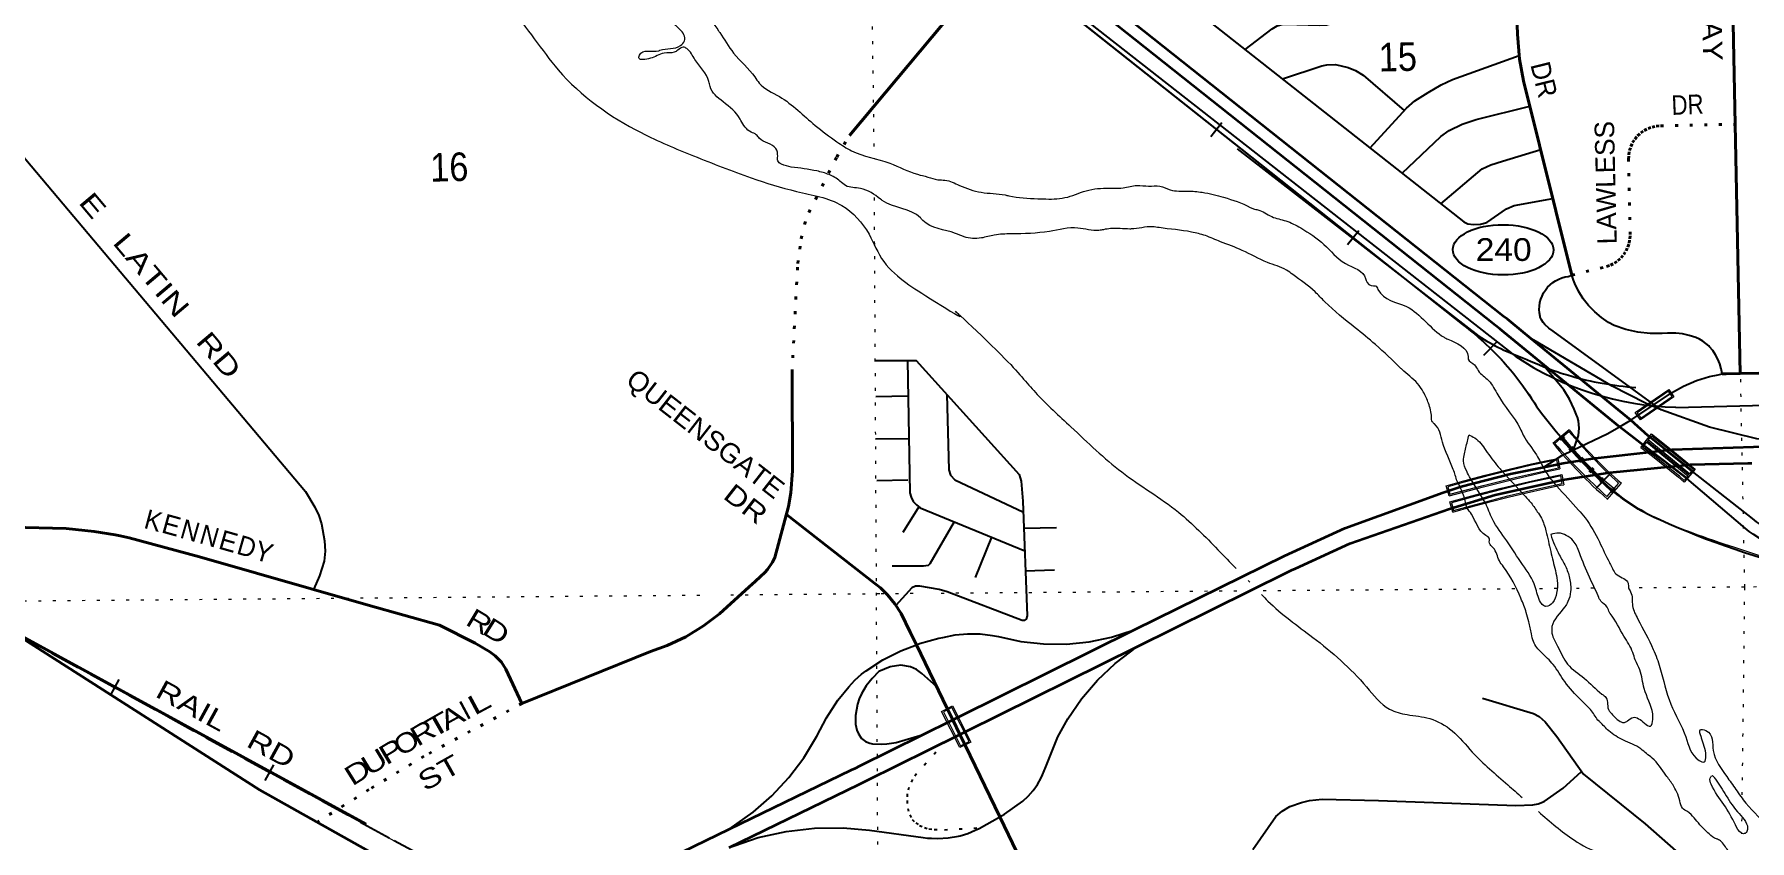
# Model space of a CAD drawing. Header units: feet. Extents: x 245918 to 509309, y -547785 to -360805.
# Drawn here: x 424774 to 435323, y -452765 to -447806 of the extents above; entities that cross this region are included whole.
import ezdxf
from ezdxf.enums import TextEntityAlignment as Align

# ---------------------------------------------------------------- set-up
doc = ezdxf.new("R2010")
doc.units = ezdxf.units.FT
doc.header["$LTSCALE"] = 60
doc.linetypes.add('DOTTED', pattern=[1.5, 0.3, -1.2])
doc.linetypes.add('MEDIUM_DASHED', pattern=[4.5, 3, -1.5])
for name, color, linetype, lineweight in [('17', 7, 'Continuous', 25), ('18', 7, 'Continuous', 35), ('19', 7, 'Continuous', 25), ('23', 7, 'Continuous', 70), ('26', 7, 'Continuous', 40), ('27', 7, 'Continuous', 13), ('29', 7, 'Continuous', 25), ('34', 7, 'Continuous', 25), ('39', 7, 'Continuous', 13), ('53', 7, 'DOTTED', 40), ('55', 7, 'Continuous', 13), ('56', 7, 'Continuous', 13), ('57', 7, 'Continuous', 13), ('59', 7, 'Continuous', 13), ('63', 7, 'Continuous', 25), ('7', 7, 'DOTTED', 13)]:
    doc.layers.add(name, color=color, linetype=linetype, lineweight=lineweight)
doc.layers.add('30', color=7, linetype='Continuous')
doc.layers.add('54', color=7, linetype='Continuous')

msp = doc.modelspace()

# ---------------------------------------------------------------- linework, layer by layer
at = {"layer": '17'}
msp.add_ellipse((433806.34, -449131.04), major_axis=(-309.24, 1), ratio=0.500121, dxfattribs=at)
at = {"layer": '18'}
msp.add_line((434721.42, -450372.83), (434808.66, -450363.17), dxfattribs=at)
for points in [[(434056.72, -450466.9), (434135.66, -450450.99), (434175.62, -450443.81), (434371.38, -450411.57), (434721.42, -450372.83)], [(434808.66, -450363.17), (434846.05, -450359.03), (435345, -450342.08), (435687.7, -450336.7)], [(431542.55, -451466.6), (432461.1, -451011.88), (432832.26, -450841.85), (433438.11, -450623.9), (433549.04, -450585.8), (433852.08, -450508.13), (434056.72, -450466.9)], [(431554.08, -451572.48), (432480.41, -451113.91), (432505.78, -451101.34), (432530.41, -451090.05), (432863.49, -450937.21), (433475.84, -450722.95), (433756.74, -450638.67), (434174.53, -450545.61), (434462.21, -450499.64), (434838.69, -450463.49), (434923.38, -450455.36)], [(434923.38, -450455.36), (434959.18, -450451.92), (435310.2, -450442.96), (435335.2, -450442.83)], [(430422.21, -452021.26), (430454.78, -452005.1), (431542.55, -451466.6)], [(430465.8, -452111.26), (430502.14, -452093.23), (431554.08, -451572.48)], [(429048.21, -452694.32), (429800.41, -452329.44), (429824.94, -452317.54), (429850.41, -452304.9), (430422.21, -452021.26)], [(429048.03, -452805.54), (429844.05, -452419.41), (429870.12, -452406.76), (429894.05, -452394.89), (430465.8, -452111.26)], [(426654.44, -453855.55), (427777.22, -453310.86), (428034.73, -453185.94), (429048.21, -452694.32)]]:
    msp.add_lwpolyline(points, dxfattribs=at)
at = {"layer": '19'}
msp.add_line((434522.38, -450218.94), (434592.18, -450179.13), dxfattribs=at)
for points in [[(434778.59, -450115.13), (434113.25, -449630.29), (434088.29, -449612.82), (434063.25, -449589.41), (434053.19, -449577.05), (434043.26, -449561.86), (434034.97, -449545.71), (434033.73, -449540.45), (434030.22, -449519.44), (434028.91, -449498.18), (434029.84, -449476.9), (434032.99, -449455.83), (434038.32, -449435.2), (434045.78, -449415.25), (434055.28, -449396.18), (434066.73, -449378.22), (434079.99, -449361.54), (434094.92, -449346.35), (434111.35, -449332.8), (434129.12, -449321.04), (434148.01, -449311.2), (434167.83, -449303.39), (434188.36, -449297.7), (434205.63, -449294.81), (434228.94, -449286.91)], [(434778.59, -450115.13), (434690.45, -450078.62), (434680.95, -450074.37), (434475.9, -449968.99), (433995.9, -449687.4), (433977.21, -449676.43)], [(434239.8, -450360.81), (434269.06, -450272.03), (434272.55, -450249.77), (434273.7, -450227.27), (434272.49, -450204.78), (434268.94, -450182.53), (434263.07, -450160.78), (434259.59, -450150.93), (434244.23, -450110.06), (434215.1, -450049.11), (434179.76, -449991.54), (434066.19, -449856.81), (434036.99, -449822.16)], [(434592.18, -450179.13), (434841.74, -450011.44), (434916.23, -449969.5), (434994.7, -449935.58), (435076.28, -449910.04), (435127.78, -449899.43), (435152.59, -449894.32)], [(435687.7, -450336.7), (435670.15, -450335.32), (435663.41, -450334.79), (435365.98, -450294.02), (435074.44, -450222.39), (434778.59, -450115.13)], [(434239.8, -450360.81), (434446.32, -450262.33), (434522.38, -450218.94)], [(434056.72, -450466.9), (434166.51, -450395.76), (434239.8, -450360.81)], [(435726.58, -450971.66), (435648.32, -450949.31), (435548.77, -450910.64), (435453.8, -450861.78), (435389.46, -450819.64), (435364.83, -450803.51), (435339.46, -450783.09), (434971.31, -450493.87)], [(435703.09, -451038.43), (435624.86, -451020.54), (435517.99, -450979.03), (435416.04, -450926.58), (435343.85, -450879.29), (435319.82, -450863.55), (435293.85, -450842.66), (434935.23, -450538.13)], [(429048.21, -452694.32), (429194.11, -452589.24), (429309.87, -452488.68), (429414.48, -452376.57), (429506.8, -452254.14), (429585.82, -452122.74), (429644.91, -452008.4), (429715.62, -451900.87), (429782.66, -451817.57), (429820.21, -451777.16), (429861.78, -451740.91), (429889.74, -451720.44), (429993.03, -451652.81), (430102.83, -451596.36), (430198.43, -451559.25)], [(430198.43, -451559.25), (430217.92, -451551.69), (430337.06, -451519.29), (430360.25, -451514.52), (430435.92, -451499.41), (430512.76, -451492.3), (430589.92, -451493.25), (430666.56, -451502.27), (430703.55, -451509.58), (430840.85, -451539.43), (430980.52, -451554.76), (431121.02, -451555.41), (431260.83, -451541.37), (431398.4, -451512.79), (431532.23, -451469.99), (431542.55, -451466.6)], [(430710.72, -452616.92), (430739.46, -452600.6), (430852.07, -452522.02), (430886.06, -452490.59), (430916.57, -452455.78), (430943.28, -452417.97), (430965.89, -452377.57), (430973.68, -452359.42), (430984.44, -452334.26), (430994.4, -452309.42), (431068.17, -452125.35), (431129.4, -452015.06), (431214.52, -451891.5), (431312.09, -451777.51), (431421.04, -451674.34), (431515.17, -451602.27), (431554.08, -451572.48)], [(430323.69, -451817.86), (430231.05, -451736.34), (430199.92, -451712.12), (430161.87, -451694.81), (430103.07, -451684.43), (430037.34, -451694.81), (429968.46, -451723.47), (429926.68, -451768.06), (429889.77, -451812.04), (429861.24, -451861.41), (429847.31, -451892.06), (429836.17, -451925.51), (429823.64, -451993.78), (429823.47, -452048.52), (429831.99, -452084.35), (429841.74, -452108.03), (429861.24, -452135.9), (429884.78, -452154.09), (429911.37, -452163.77), (429929.47, -452167.95), (429982.39, -452170.73), (430017.02, -452169.68), (430074.11, -452159.92), (430241.03, -452111.13)], [(429048.03, -452805.54), (429083.58, -452793.54), (429225.58, -452745.58), (429397.56, -452706.95), (429572.63, -452686.51), (429748.88, -452684.48), (429910.97, -452698.98), (430240.7, -452745.02), (430265.8, -452748.52), (430290.7, -452749.51), (430330.26, -452751.08), (430394.73, -452746.89), (430458.41, -452735.97), (430466.75, -452734.03), (430514.66, -452719.84), (430560.83, -452700.73), (430584.37, -452688.7), (430710.72, -452616.92)]]:
    msp.add_lwpolyline(points, dxfattribs=at)
at = {"layer": '19', "linetype": 'DOTTED'}
msp.add_lwpolyline([(430379.23, -452154.2), (430199.12, -452353.77), (430174.55, -452388.11), (430152.27, -452436.87), (430142.52, -452477.28), (430141.03, -452517.94), (430145.31, -452566.45), (430157.84, -452605.47), (430173.16, -452633.33), (430194.05, -452655.63), (430217.72, -452670.95), (430248.36, -452683.49), (430274.81, -452691.85), (430308.06, -452695.63), (430372.29, -452697.43), (430591.2, -452684.82)], dxfattribs=at)
at = {"layer": '23', "lineweight": 35}
for p, q in [((434592.18, -450179.13), (433977.21, -449676.43)), ((434522.38, -450218.94), (434036.99, -449822.16)), ((434721.42, -450372.83), (434522.38, -450218.94))]:
    msp.add_line(p, q, dxfattribs=at)
for points in [[(434036.99, -449822.16), (433810.09, -449636.69), (433785.48, -449616.57), (433760.09, -449596.42), (430788.78, -447238.8)], [(433977.21, -449676.43), (433857.23, -449578.36), (433832.63, -449558.25), (433807.23, -449538.09), (430825.08, -447171.87)], [(434808.66, -450363.17), (434698.36, -450274.53), (434592.18, -450179.13)], [(434935.23, -450538.13), (434838.69, -450463.49), (434721.42, -450372.83)], [(434971.31, -450493.87), (434923.38, -450455.36), (434808.66, -450363.17)]]:
    msp.add_lwpolyline(points, dxfattribs=at)
at = {"layer": '26'}
for p, q in [((430564.63, -447498.05), (429786.97, -448427.94)), ((435264.02, -449890.66), (435233.76, -448359.34)), ((429399.31, -450758.3), (429943.32, -451183.16)), ((430422.21, -452021.26), (430465.8, -452111.26))]:
    msp.add_line(p, q, dxfattribs=at)
for points in [[(435233.76, -448359.34), (435184.75, -445879.41), (435153.3, -444552.27), (435152.63, -444523.76)], [(434228.94, -449286.91), (433932.39, -448091.31), (433907.66, -447959.27), (433894.11, -447804.81), (433892.45, -447749.45)], [(435264.02, -449890.66), (436071.01, -449877.34), (438826.44, -449831.85)], [(429433.65, -449885.7), (429437.42, -450489.14), (429426.92, -450624.42), (429412.77, -450708.87), (429327.14, -451023.25), (429312.78, -451050.82), (429282.34, -451096.51), (429266.32, -451114.56), (429240.48, -451139.66)], [(435152.59, -449894.32), (435177.78, -449893.49), (435264.02, -449890.66)], [(427266.25, -451438.46), (426827.09, -451315.92), (425789.28, -451018.22), (425358.65, -450901.84), (425303.15, -450890.81), (425270.71, -450884.31), (425142.97, -450863.93), (424970.73, -450845.67), (424635.42, -450835.52), (424565.94, -450837.81), (424409.84, -450849.11), (424289.47, -450866.43), (424217.75, -450890.35), (424154.01, -450930.21), (423958.78, -451101.62)], [(423958.78, -451101.62), (424626.52, -451471.45), (426160.02, -452452.24), (427729.63, -453333.99)], [(429240.48, -451139.66), (429206.23, -451171.39), (429169.45, -451204.39), (428988.71, -451368.52), (428889.62, -451443.98), (428781.31, -451509.94), (428666.71, -451564.22), (428562.75, -451600.71)], [(430198.43, -451559.25), (430161.04, -451482.05), (430104.12, -451368.01), (430065.41, -451308.62), (430020.7, -451253.6), (430001.65, -451234.37), (429976.79, -451209.28), (429951.88, -451189.13), (429943.32, -451183.16)], [(428562.75, -451600.71), (427772.42, -451921.34), (427674, -451709.52), (427646.95, -451665.72), (427608.05, -451628.3), (427575.07, -451602.92), (427485.58, -451549.2), (427266.25, -451438.46)], [(430422.21, -452021.26), (430388.43, -451951.51), (430198.43, -451559.25)], [(430710.72, -452616.92), (430497.42, -452176.54), (430465.8, -452111.26)], [(430976.69, -453171.4), (430974.92, -453166.08), (430948.23, -453107.29), (430710.72, -452616.92)]]:
    msp.add_lwpolyline(points, dxfattribs=at)
at = {"layer": '29'}
for p, q in [((424569.58, -448393.46), (426442.8, -450617.92)), ((430145.41, -450030.88), (429948.46, -450035.83)), ((430152.79, -450292.66), (429947.51, -450295.57)), ((430145.41, -450548.13), (429955, -450552.53)), ((430213.11, -450710.62), (430115.99, -450870.31)), ((430659.49, -450898.43), (430559.48, -451146.29)), ((430859.73, -450843.45), (431060.72, -450839.22)), ((430865.57, -451105.14), (431047.69, -451098.43))]:
    msp.add_line(p, q, dxfattribs=at)
for points in [[(430994.69, -446932.95), (433565.06, -448958.81), (433588.4, -448971.77), (433624.21, -448976.25), (433666.73, -448974.01), (433707.19, -448962.25), (433827.86, -448879.97), (433874.91, -448857.7), (434111.94, -448815.21)], [(432221.1, -447899.56), (432386.66, -447771.58), (432417.21, -447754.54), (432444.85, -447744.72), (432467.23, -447742.48), (432677.4, -447749.53), (432720.11, -447746.95), (432755.92, -447738), (432797.31, -447725.68), (432823.36, -447709), (432858.86, -447673.06), (432906.92, -447584.8), (433046.71, -447322.33)], [(432988.37, -448504.29), (433211.92, -448258.91), (433263.91, -448214.94), (433344.47, -448163.44), (433425.04, -448116.42), (433495.44, -448083.99), (433905.69, -447936.87)], [(432449.58, -448079.64), (432691.01, -447999.98), (432722.43, -447993.1), (432776.05, -447991.02), (432854.38, -448008.94), (432899.13, -448029.09), (432944.87, -448056.17), (433197.73, -448274.49)], [(433184.94, -448659.22), (433422.8, -448434.38), (433474.7, -448397.74), (433554.83, -448358.25), (433640.56, -448329.17), (433971.02, -448247.05)], [(433423.65, -448847.36), (433677.83, -448632.71), (433731.63, -448609.03), (433801.74, -448586.27), (434037.36, -448514.53)], [(435152.59, -449894.32), (435148.61, -449870.21), (435147.15, -449861.84), (435138.72, -449832.13), (435127.22, -449803.48), (435112.79, -449776.18), (435095.59, -449750.53), (435075.8, -449726.83), (435071.2, -449722.14), (435053.44, -449706.31), (435034.11, -449692.42), (435013.45, -449680.63), (434991.66, -449671.07), (434951.35, -449657.53), (434909.85, -449648.28), (434867.61, -449643.41), (434825.09, -449642.99), (434817.73, -449643.37), (434784.9, -449645.67), (434709.65, -449645.27), (434634.85, -449637.01), (434561.33, -449620.98), (434489.88, -449597.35), (434455.28, -449578.21), (434410.7, -449547.96), (434369.52, -449513.22), (434332.2, -449474.37), (434299.14, -449431.83), (434270.72, -449386.07), (434247.23, -449337.58), (434240.12, -449317.88), (434228.94, -449286.91)], [(429941.6, -449812.06), (430196.88, -449811.44), (430831.13, -450511.89), (430843.64, -450552.61), (430853.81, -450675.63), (430878.7, -451380.8), (430872.74, -451401.26), (430861.55, -451410.21), (430848.8, -451410.89), (430387.11, -451233.32), (430337.6, -451219.08), (430219.26, -451199.73), (430192.41, -451199.73), (430169.42, -451209.75), (430072.27, -451319.15)], [(430143.74, -449811.57), (430159.03, -450624.4), (430165.55, -450651.13), (430178.98, -450678), (430199.12, -450698.15), (430221.46, -450718.06), (430864.66, -450982.92)], [(430386.38, -450020.72), (430398.3, -450483.19), (430407.25, -450516.78), (430434.94, -450545.4), (430856.2, -450743.41)], [(426442.8, -450617.92), (426499.97, -450712.54), (426524.58, -450764.04), (426540.25, -450815.54), (426558.15, -450920.78), (426562.63, -450983.48), (426555.91, -451046.17), (426529.06, -451135.73), (426493.26, -451216.34)], [(430429.74, -450803.83), (430280.91, -451061.47), (430270.74, -451072.1), (430241.64, -451076.57), (430048.78, -451076.36)], [(433679.08, -451887.33), (433993.73, -451982), (434027.53, -452000.21), (434065.85, -452033.43), (434136.42, -452123.3), (434301.5, -452354.41), (434679.06, -452660.62), (434918.98, -452871.72), (434976.3, -452905.21), (435033.93, -452930.5), (435212.79, -452978.21)], [(432267.34, -452817.87), (432408.11, -452616.14), (432446.9, -452583.43), (432494.96, -452554.8), (432566.48, -452529.25), (432615.01, -452516.47), (432692.79, -452508.54), (433039.12, -452517.18), (433883.94, -452547.85), (433989.22, -452544.58), (434022.43, -452536.91), (434057.98, -452523.19), (434175.74, -452440.82), (434285.88, -452341.75)]]:
    msp.add_lwpolyline(points, dxfattribs=at)
at = {"layer": '34'}
for p, q in [((412023.69, -444593.23), (426814.77, -452658.59)), ((412023.72, -444593.63), (426814.88, -452658.55)), ((412023.72, -444599.31), (426814.79, -452664.67)), ((412023.74, -444599.71), (426814.9, -452664.63)), ((432008.02, -448434.23), (432076.77, -448347.59)), ((432171.52, -448510.17), (433656.68, -449662.17)), ((432849.57, -449098.64), (432918.32, -449011.99)), ((433688.5, -449778.07), (433766.1, -449699.24)), ((434380.94, -450594.3), (434457.5, -450514.48))]:
    msp.add_line(p, q, dxfattribs=at)
at = {"layer": '34', "lineweight": 13}
for p, q in [((430613.85, -447256.39), (433556.17, -449591)), ((434112.6, -450320.51), (434212.46, -450236.45)), ((434124.05, -450321.32), (434159.43, -450291.54)), ((434171.67, -450281.24), (434211.27, -450247.91)), ((434445.46, -450665.58), (434532.21, -450568.05))]:
    msp.add_line(p, q, dxfattribs=at)
at = {"layer": '34'}
for points in [[(429479.62, -439726.09), (429553.56, -445416.75), (429577.97, -445619.5), (429618.39, -445826.4), (429698.7, -446057.68), (429777.22, -446262.86), (429885.77, -446474.29), (429980.81, -446619.44), (430143.7, -446805.23), (430348.44, -447019.42), (433884.36, -449786.69)], [(429479.65, -439726.13), (429553.59, -445416.79), (429578, -445619.54), (429618.42, -445826.44), (429698.73, -446057.72), (429777.25, -446262.9), (429885.8, -446474.33), (429980.84, -446619.48), (430143.73, -446805.27), (430348.48, -447019.46), (433884.39, -449786.74)], [(429479.65, -439726.13), (429553.59, -445416.79), (429578, -445619.54), (429618.42, -445826.44), (429698.73, -446057.72), (429777.25, -446262.9), (429885.8, -446474.34), (429980.85, -446619.48), (430143.73, -446805.27), (430348.48, -447019.46), (433884.4, -449786.75)], [(429479.67, -439726.18), (429553.62, -445416.85), (429578.03, -445619.6), (429618.45, -445826.5), (429698.76, -446057.77), (429777.28, -446262.96), (429885.82, -446474.39), (429980.87, -446619.53), (430143.76, -446805.32), (430348.5, -447019.52), (433884.42, -449786.79)], [(430614.53, -447255.54), (433556.84, -449590.14), (433581.78, -449609.15), (433606.17, -449628.63), (433630.22, -449648.53), (433654.22, -449668.84), (433677.62, -449689.62), (433700.57, -449710.71), (433723.44, -449732.19), (433745.74, -449754.15)], [(433745.74, -449754.15), (433767.58, -449776.42), (433789.23, -449799.24), (433810.26, -449822.26), (433831.09, -449845.57), (433851.49, -449869.46), (433871.27, -449893.55), (433890.73, -449918.08), (433909.83, -449942.79), (433928.5, -449968.07), (433946.67, -449993.42), (433964.41, -450019.34), (433981.64, -450045.33), (433998.55, -450071.76), (434012.3, -450094.21), (434051.51, -450146.23), (434091.71, -450197.11), (434132.82, -450247.31), (434174.75, -450297.38), (434217.66, -450346.24), (434261.22, -450394.15), (434305.62, -450441.92), (434350.99, -450488.48), (434397.02, -450534.09), (434419.42, -450555.57)], [(434867.4, -450100.04), (438485.49, -450007.27), (438860.34, -450012.23), (438863.24, -450011.52)], [(434867.44, -450100.09), (438485.53, -450007.33), (438860.39, -450012.29), (438863.28, -450011.58)], [(434867.44, -450100.1), (438485.54, -450007.34), (438860.39, -450012.29), (438863.29, -450011.58)], [(434867.46, -450100.13), (438485.55, -450007.36), (438860.41, -450012.32), (438863.3, -450011.6)]]:
    msp.add_lwpolyline(points, dxfattribs=at)
at = {"layer": '34', "lineweight": 13}
for points in [[(434159.43, -450291.54), (434168.68, -450302.59), (434211.69, -450351.57), (434255.33, -450399.56), (434299.82, -450447.44), (434345.31, -450494.11), (434391.44, -450539.82), (434471.06, -450616), (434445, -450648.58)], [(434515.57, -450564.94), (434486.26, -450599.7), (434402.6, -450528.36), (434356.67, -450482.85), (434311.42, -450436.4), (434267.11, -450388.74), (434223.63, -450340.91), (434180.82, -450292.17), (434171.67, -450281.24)], [(424647.23, -451484.03), (426798.47, -452661.25), (426986.44, -452764.5)]]:
    msp.add_lwpolyline(points, dxfattribs=at)
for centre, radius, start, end in [((432478.34, -451022.42), 1791.84, 31.17689, 53.02107), ((437000.05, -447869.03), 3726.42, 216.67663, 226.99035), ((437004.3, -447871.6), 3667.14, 220.39112, 227.26112), ((436482.12, -448349.75), 2951.69, 219.76159, 228.68385), ((436482.12, -448349.75), 3081.69, 219.76157, 228.68384), ((437021.93, -447800.35), 3840.96, 221.02128, 227.86288), ((435197.34, -449780.96), 1098.77, 227.72276, 246.09961), ((437089.92, -445131.08), 6118.63, 247.53809, 252.60433), ((436617.43, -447069.37), 4129.73, 250.81971, 258.01007)]:
    msp.add_arc(centre, radius, start, end, dxfattribs=at)
at = {"layer": '34', "linetype": 'DOTTED', "lineweight": 100}
msp.add_arc((436482.12, -448349.75), 3018.92, 219.76157, 228.68383, dxfattribs=at)
at = {"layer": '34'}
for centre, radius, start, end in [((435238.35, -449710.64), 1176.61, 225.93178, 246.58409), ((436838.83, -446223.58), 5013.21, 245.6365, 256.98706)]:
    msp.add_arc(centre, radius, start, end, dxfattribs=at)
for centre, major_axis, ratio, start_param, end_param in [((434914.34, -448249.23), (1417.91, 1189.2), 0.999998, 3.4242369, 3.98952432), ((434914.38, -448249.28), (1846.32, -125.53), 0.999999, 4.19001906, 4.75530648), ((434914.38, -448249.28), (1800.75, -426.56), 0.999998, 4.35472598, 4.9200134), ((434914.4, -448249.32), (1026.18, 1540.01), 0.999997, 3.13911938, 3.7044068)]:
    msp.add_ellipse(centre, major_axis=major_axis, ratio=ratio, start_param=start_param, end_param=end_param, dxfattribs=at)
msp.add_spline([(433656.25, -449662.23), (433791.59, -449738.2), (433951.65, -449806.14), (434164.1, -449889.11), (434222.51, -449906.67), (434415.47, -449951.66), (434622, -449978.23)], degree=3, dxfattribs=at)
at = {"layer": '39'}
for p, q in [((433798.62, -450489.31), (433927.71, -450632.52)), ((433700.18, -450690), (433604.83, -450536.82)), ((432239.24, -451165.15), (432248.09, -451174.24))]:
    msp.add_line(p, q, dxfattribs=at)
for points in [[(426142.81, -444650.6), (426276.99, -444877.92), (426404.07, -445141.52), (426600.65, -445377.29), (426800.91, -445600.94), (426990.45, -445796.78), (427087.21, -446051.11), (427117.2, -446283.05), (427203.64, -446447.37), (427294.28, -446619.61), (427447.52, -446886.56), (427519.66, -447197.67), (427601.61, -447422.29), (427711.52, -447642.19), (427848.78, -447833.32), (427996.06, -448024.19), (428505.36, -448410.57), (428827.91, -448552.92), (429182.37, -448688.44), (429461.29, -448771.71), (429740.3, -448858.98), (429907.26, -449035.33), (429997.81, -449203.55), (430133.48, -449332.54), (430321.11, -449454.2), (430461.46, -449530.91), (430459.41, -449528.96), (430743.13, -449800.66), (430941.28, -450020.34), (431148.95, -450219.74), (431460.88, -450496.75), (431810.19, -450744.73), (432052.74, -450975.35), (432164.25, -451089.9)], [(429429.38, -448622.07), (429368.74, -448603.53), (429346.18, -448584.04), (429345.46, -448555.97), (429334.21, -448508.11), (429232.3, -448444.47), (429213.69, -448422.88), (429183.22, -448407.6), (429119.19, -448334.98), (429114.98, -448327.06), (429009.98, -448221.38), (428929.35, -448127.13), (428922.52, -448095.2), (428836.86, -447960.95), (428787.01, -447894), (428764.71, -447884.53), (428731.09, -447903.43), (428709.35, -447916.01), (428647.31, -447921.58), (428603.58, -447936.72), (428515.94, -447960.98), (428493.74, -447955.52), (428495.18, -447933.43), (428614.83, -447906.34), (428620.79, -447904.19), (428748.42, -447874.91), (428771.75, -447846.24), (428768.77, -447808.2), (428743.9, -447776.73), (428659.01, -447672.55), (428633.52, -447617.02), (428581.56, -447546.12), (428567.17, -447532.43), (428556.44, -447504.62), (428552.94, -447446.53), (428530.13, -447417.02), (428453.1, -447384.85), (428313.45, -447336.21), (428262.57, -447307.39), (428250.3, -447297.68), (428091.38, -447201.37), (428017.69, -447143.04), (427969.74, -447072.03), (427896.1, -446937.48), (427856.69, -446808.07), (427855.41, -446801.92)], [(428727.23, -447438.15), (428777.34, -447515.12), (428976.57, -447776.91), (428989.05, -447794.65), (429074.52, -447920.88), (429204.64, -448068.05), (429231.66, -448105.49), (429356.13, -448188.62), (429575.27, -448365.66), (429710.23, -448466.57), (429799.9, -448522.49), (430034.52, -448598.85), (430204.74, -448666.8), (430269.33, -448683.22), (430329.94, -448699.76), (430374.13, -448702.65), (430463.2, -448734.52), (430596.66, -448777.31), (430743.5, -448793.68), (430767.71, -448799.09), (430944.66, -448816.71), (431079.01, -448815.35), (431144.85, -448801.67), (431208.43, -448778), (431348.18, -448752.42), (431470.45, -448749.36), (431554.33, -448735.22), (431626.64, -448739.42), (431694.85, -448739.71), (431759.6, -448762.16), (431866.09, -448769.52), (431956.54, -448777.29), (432087.71, -448808.09), (432251.75, -448870.17), (432272.05, -448879.69), (432298.26, -448885.05), (432383.58, -448927.04), (432470.48, -448952.94), (432561.85, -448996.79), (432704.82, -449097.51), (432836.18, -449214.57), (432960.9, -449307.72), (432963.22, -449319.7), (433010.18, -449352.62), (433020.21, -449352.37), (433036.81, -449374.02), (433212, -449479.95), (433443.46, -449668.72), (433465.82, -449680.19), (433590.9, -449787.38), (433591.3, -449803.41), (433630.31, -449838.54), (433653.28, -449874.07), (433717, -449934.65), (433773.42, -450023.51), (433911.07, -450230.68), (433930.14, -450270.32), (434011.48, -450392.64), (434034.95, -450434.68)], [(433523.43, -450553.55), (433500.11, -450482.12), (433433.81, -450312.85), (433384.84, -450201.75), (433370.46, -450188.07), (433365.74, -450160.1), (433347.5, -450074.3), (433315.64, -450004.91), (433280.24, -449953.64), (433183.73, -449865.8), (433177.57, -449859.93), (433021.39, -449713.41), (432896.41, -449610.23), (432709.81, -449450.42), (432650.1, -449389.73), (432512.99, -449282.85), (432474.19, -449255.74), (432356.66, -449208.54), (432202.32, -449134.18), (432068.6, -449081.37), (431975.38, -449043.6), (431890.57, -449021.65), (431691.31, -448994.56), (431649.07, -448989.6), (431519.03, -449002.89), (431511.02, -449003.09), (431392.61, -449000.04), (431348.66, -449007.17), (431320.7, -449011.88), (431191.95, -448997.05), (431015.97, -449017.52), (430781.71, -449033.43), (430677.58, -449040.05), (430597.82, -449058.11), (430491.33, -449050.75), (430438.64, -449030.01), (430238.06, -448950.79), (430223.62, -448935.11), (429988.19, -448826.69), (429977.96, -448818.91), (429853.95, -448753.83), (429763.24, -448736.04), (429728.45, -448708.83), (429661.22, -448668.4), (429586.44, -448646.21), (429429.38, -448622.07)], [(433604.83, -450536.82), (433582.95, -450493.06), (433563.1, -450427.96), (433568.05, -450385.71), (433577.1, -450347.37), (433596.91, -450269.65)], [(433595.15, -450268.68), (433631.73, -450287.83), (433699.87, -450364.35), (433776.65, -450464.73), (433798.62, -450489.31)], [(434034.95, -450434.68), (434076.64, -450509.36), (434135.73, -450585.38)], [(433582.95, -450718.14), (433559.05, -450629.06), (433523.43, -450553.55)], [(434135.73, -450585.38), (434270.82, -450731.15), (434310.13, -450778.31), (434398.16, -450926.54), (434459.55, -451053.38), (434465.88, -451065.26), (434507.65, -451130.4), (434575.13, -451180.86), (434577.84, -451208.88), (434590.53, -451234.64), (434602.75, -451320.59), (434634.91, -451402.02), (434729.92, -451588.19), (434770.87, -451699.49), (434836.78, -451924.5), (434930.18, -452126.76), (435012.08, -452271.13), (435042.4, -452280.4), (435053.46, -452242.01), (435026.65, -452134.37), (435024.39, -452124.39), (435017.3, -452082.46), (435053.54, -452087.56), (435098.8, -452210.79), (435181.05, -452369.19), (435237.27, -452450.03), (435299.54, -452532.72), (435444.14, -452697.58), (435609.14, -452875.98), (435654.06, -452906.94), (435656.42, -452920.93), (435748.81, -453004.87), (435873.38, -453092), (435954.94, -453144.12), (436143.9, -453239.68), (436164.2, -453249.19), (436225, -453273.75), (436237.78, -453303.52)], [(436473.31, -453671.4), (436420.7, -453633.91), (436333.44, -453593.97), (436237.6, -453532.18), (436166.52, -453497.87), (435944.68, -453371.04), (435885.52, -453332.4), (435712.96, -453250.47), (435507.55, -453139.28), (435452.57, -453106.57), (435374.31, -453026.29), (435338.89, -452975.02), (435288.95, -452904.07), (435227.54, -452855.46), (435196.87, -452832.16), (435149.18, -452771.17), (435124.72, -452755.73), (435118.66, -452753.88), (435073.74, -452722.91), (435016.14, -452666.19), (434939.88, -452585.86), (434909.25, -452564.56), (434892.04, -452518.86), (434849.39, -452419.64), (434807.82, -452362.51), (434722.89, -452256.32), (434688.1, -452229.11), (434653.25, -452199.89), (434545.59, -452146.43), (434455.86, -452088.5), (434402.37, -452035.69), (434396.2, -452029.82), (434350.47, -451966.78), (434286.59, -451900.19), (434185.42, -451786.38), (434114.56, -451681.85), (434042.46, -451607.43), (433992.61, -451540.49), (433981.37, -451492.62), (433964.32, -451418.37), (433948.69, -451362.11), (433915.61, -451273.63), (433808.38, -451079.74), (433783.41, -451044.26), (433745.23, -450962.98), (433722.46, -450935.46), (433719.65, -450903.44), (433700.18, -450888.51), (433612.65, -450757.21), (433582.95, -450718.14)], [(433927.71, -450632.52), (433972.69, -450680.45), (434016.37, -450741.55), (434041.44, -450781.04), (434069.5, -450858.56), (434098.82, -450986.21), (434127.9, -451103.82), (434139.46, -451163.71), (434135.44, -451242.03), (434110.86, -451300.83), (434069.33, -451323.93), (434061.26, -451322.13), (434036.59, -451298.68), (434004.08, -451203.2), (433926.38, -451066.75), (433828.39, -450920.78), (433740.73, -450786.57), (433700.18, -450690)], [(434098.77, -450882.48), (434151.51, -451006.95), (434189.37, -451076.2), (434215.31, -451149.77), (434221.41, -451231.86), (434204.97, -451294.45), (434185.74, -451327.03), (434106.57, -451447.36), (434109.96, -451501.43), (434141.76, -451568.84), (434202.75, -451679.63), (434305.22, -451765.32), (434414.01, -451862.89), (434438.62, -451884.34), (434458.76, -451966.07), (434464.98, -451973.94), (434526.59, -452030.56), (434552.85, -452037.93), (434570.63, -452027.46), (434606.21, -452006.5), (434675.27, -452040.88), (434711.87, -452060.02), (434726.88, -452019.53), (434725.96, -451983.45), (434673.86, -451828.3), (434646.9, -451714.63), (434619.26, -451653.14), (434604.05, -451607.39), (434549.33, -451506.47), (434465.58, -451368.15), (434461.42, -451362.24), (434446.52, -451328.51), (434407.46, -451291.38), (434390.61, -451259.71), (434337.53, -451144.7), (434275.52, -450993.8), (434237.55, -450920.54), (434194.59, -450887.52), (434148.08, -450872.64), (434099.21, -450881.73)], [(432321.38, -451251.3), (432359.63, -451290.59), (432636.11, -451514.33), (432966.79, -451818.96), (433108.68, -451955.8), (433215.83, -451989.22), (433354.85, -452013.82), (433493.14, -452088.58), (433616.83, -452219.86), (433834.57, -452421.01), (433924.4, -452499.86)], [(435102.93, -452373.16), (435169.68, -452473.79), (435246.75, -452586.19), (435309.55, -452688.92), (435302.14, -452713.17), (435284.3, -452721.65), (435272.18, -452717.94), (435234.77, -452666.72), (435163.4, -452542.14), (435086.02, -452417.71), (435079.04, -452379.78), (435088.69, -452365.49)], [(435102.33, -452371.45), (435096.63, -452367.68), (435089.04, -452364.87)], [(434023.53, -452585.45), (434244.38, -452761.76), (434398.76, -452838.13), (434524, -452873.1), (434645.02, -452978.38), (434706.01, -453089.18), (434856.34, -453163.64), (435138.41, -453292.96), (435500.16, -453400.23), (435817.4, -453492.58), (435993.78, -453566.38), (436165.38, -453677.37)]]:
    msp.add_spline(points, degree=3, dxfattribs=at)
at = {"layer": '53'}
for points in [[(434228.94, -449286.91), (434442.68, -449233.63), (434467.24, -449224.6), (434490.47, -449212.57), (434511.93, -449197.61), (434531.26, -449179.97), (434548.11, -449159.96), (434562.22, -449137.93), (434573.32, -449114.24), (434581.24, -449089.31), (434585.83, -449063.55), (434587.03, -449037.42), (434577.84, -448572.6), (434579.04, -448546.39), (434583.63, -448520.63), (434591.55, -448495.7), (434602.65, -448472.01), (434616.76, -448449.98), (434633.61, -448429.97), (434652.94, -448412.34), (434674.4, -448397.38), (434697.63, -448385.34), (434722.23, -448376.45), (434747.78, -448370.84), (434773.85, -448368.61), (435233.76, -448359.34)], [(429433.65, -449885.7), (429468.68, -449215.46), (429490.34, -449063.41), (429510.64, -448974.57), (429537.64, -448901.11), (429708.51, -448560.84), (429786.97, -448427.94)], [(427772.42, -451921.34), (427169.92, -452244.95), (426831.78, -452450.68), (426513.54, -452650.84)]]:
    msp.add_lwpolyline(points, dxfattribs=at)
at = {"layer": '55'}
for p, q in [((434142.64, -450413.3), (434155.57, -450477.04)), ((434166.63, -450511.68), (434179.64, -450575.82)), ((433474.13, -450644.27), (433456.71, -450582.24)), ((434169.99, -450568.53), (434160.39, -450521.19)), ((433496.71, -450743.45), (433479.26, -450681.3)), ((430420.57, -451935.26), (430533.37, -452158.36)), ((430533.37, -452158.36), (430466.44, -452192.2))]:
    msp.add_line(p, q, dxfattribs=at)
for points in [[(433456.71, -450582.24), (433565.4, -450551.5), (433696.71, -450516.51), (433843.47, -450479.86), (433979.93, -450447.37), (434079.49, -450426.54), (434142.64, -450413.3)], [(434136.39, -450422.78), (434081.13, -450434.37), (433981.68, -450455.18), (433845.37, -450487.63), (433698.71, -450524.26), (433567.52, -450559.21), (433466.57, -450587.77), (433479.7, -450634.51)], [(433474.13, -450644.27), (433684.7, -450588.15), (433890.67, -450536.5), (434057.17, -450499.02), (434155.57, -450477.04)], [(433479.26, -450681.3), (433635.78, -450637.3), (433794.55, -450596.48), (433968.77, -450554.83), (434116.39, -450522.34), (434166.63, -450511.68)], [(433479.7, -450634.51), (433682.7, -450580.4), (433888.82, -450528.72), (434055.42, -450491.21), (434146.16, -450470.94), (434136.39, -450422.78)], [(434160.39, -450521.19), (434118.08, -450530.16), (433970.56, -450562.63), (433796.48, -450604.24), (433637.86, -450645.03), (433489.12, -450686.83), (433502.26, -450733.61)], [(433496.71, -450743.45), (433609.17, -450712.27), (433724.18, -450681.45), (433836.61, -450652.29), (433950.75, -450625.63), (434058.03, -450600.64), (434159.3, -450578.99), (434179.64, -450575.82)], [(433502.26, -450733.61), (433607.07, -450704.55), (433722.14, -450673.71), (433834.7, -450644.52), (433948.93, -450617.84), (434056.29, -450592.83), (434169.99, -450568.53)], [(430466.44, -452192.2), (430353.63, -451969.1), (430420.57, -451935.26)]]:
    msp.add_lwpolyline(points, dxfattribs=at)
msp.add_lwpolyline([(430417.04, -451946), (430364.37, -451972.62), (430469.96, -452181.45), (430522.62, -452154.83)], close=True, dxfattribs=at)
at = {"layer": '56'}
for points in [[(434619.02, -450131.79), (434824.82, -449989.86), (434856.04, -450035.13), (434650.24, -450177.07)], [(434822.77, -450000.98), (434630.14, -450133.83), (434652.28, -450165.94), (434844.91, -450033.08)]]:
    msp.add_lwpolyline(points, close=True, dxfattribs=at)
at = {"layer": '57'}
msp.add_ellipse((436651.8, -449134.61), major_axis=(6853.34, -469.1), ratio=0.999999, start_param=3.61002094, end_param=3.68815642, dxfattribs=at)
at = {"layer": '59'}
for p, q in [((434699.14, -450300.42), (434720, -450274)), ((434687.99, -450301.65), (434954.5, -450519.41))]:
    msp.add_line(p, q, dxfattribs=at)
for points in [[(434652.91, -450346.09), (434687.99, -450301.65), (434718.66, -450262.8)], [(434720, -450274), (434845.92, -450372.42), (434976.53, -450480.16), (434953.4, -450508.17), (434699.14, -450300.42)], [(434718.66, -450262.8), (434850.93, -450366.18), (434987.8, -450479.09)], [(434652.91, -450346.09), (434723.91, -450399.5), (434885.26, -450529.45), (434920.65, -450560.37)], [(434919.71, -450548.94), (434890.4, -450523.32), (434728.82, -450393.19), (434664.25, -450344.61), (434689.22, -450312.99)], [(434689.22, -450312.99), (434943.2, -450520.51), (434919.71, -450548.94)], [(434987.8, -450479.09), (434954.5, -450519.41), (434920.65, -450560.37)]]:
    msp.add_lwpolyline(points, dxfattribs=at)
at = {"layer": '63'}
for p, q in [((425242.92, -451871), (425296.02, -451773.96)), ((426194.17, -452394.52), (426247.27, -452297.49))]:
    msp.add_line(p, q, dxfattribs=at)
at = {"layer": '63', "linetype": 'MEDIUM_DASHED'}
msp.add_lwpolyline([(412020, -444572.84), (418016.9, -447854.5), (419298.12, -448555.62), (419811.19, -448836.38), (424647.75, -451483.07), (426798.99, -452660.29), (426986.96, -452763.54), (427096.9, -452822.83), (427285.87, -452918.93), (427474.55, -453012.34), (427617.54, -453080.01)], dxfattribs=at)
at = {"layer": '7'}
for p, q in [((429902.57, -445957.92), (429937.89, -448569.18)), ((435185.25, -445878.12), (435290.35, -451205.26)), ((429938.41, -448809.64), (429964.46, -453794.02)), ((429974.1, -451246.77), (429058.27, -451254.58)), ((430178.95, -451245.17), (429974.1, -451246.77)), ((433878.62, -451216.26), (430331.08, -451243.98)), ((434138.12, -451214.25), (434008.96, -451215.25)), ((434364.6, -451212.47), (434228.81, -451213.53)), ((435290.35, -451205.26), (434583.01, -451210.77)), ((435290.35, -451205.26), (435274.89, -452492.81)), ((437433.8, -451180.73), (435290.35, -451205.26)), ((428867.11, -451256.21), (424653.93, -451292.16)), ((435273.27, -452627.37), (435272.12, -452722.87))]:
    msp.add_line(p, q, dxfattribs=at)

# ---------------------------------------------------------------- texts
at = {"layer": '17', "width": 1.1}
msp.add_text('240', height=140, dxfattribs=at).set_placement((433809.79, -449199.35), align=Align.CENTER)
at = {"layer": '27'}
for s, rotation, width, p in [('WELLSIAN   WAY', 271.132, 1.15, (435006.23, -446462.13)), ('DR', 283.93, 0.95, (433973.39, -447992.28)), ('DR', 2.317, 0.85, (434844.31, -448301.79))]:
    msp.add_text(s, height=120, rotation=rotation, dxfattribs=dict(at, width=width)).set_placement(p)
msp.add_text('LAWLESS', height=120, rotation=91.33, dxfattribs=at).set_placement((434505.62, -449095.75))
for s, rotation, width, p in [('QUEENSGATE', 322.011, 1.05, (428864.58, -450308.99)), ('DR', 322.011, 1.2, (429113.18, -450740.5)), ('K', 345.103, 0.95, (425491.39, -450853.49)), ('N', 344.056, 0.95, (425716.84, -450914.96)), ('N', 344.056, 0.95, (425835.75, -450948.21)), ('D', 343.925, 0.95, (426064.89, -451013.63)), ('R', 329.019, 1.25, (427481.64, -451469.84)), ('D', 327.959, 1.3, (427584.29, -451527.37))]:
    msp.add_text(s, height=120, rotation=rotation, dxfattribs=dict(at, width=width)).set_placement(p, align=Align.CENTER)
for s, rotation, p in [('E', 344.611, (425601.74, -450882.02)), ('E', 344.056, (425951.7, -450981.34)), ('Y', 343.74, (426169.27, -451046.26))]:
    msp.add_text(s, height=120, rotation=rotation, dxfattribs=at).set_placement(p, align=Align.CENTER)
at = {"layer": '30'}
for s, rotation, width, p in [('E   LATIN   RD', 310.101, 1.35, (425041.66, -448841.4)), ('RAIL   RD', 331.345, 1.3, (425511.68, -451875.41))]:
    msp.add_text(s, height=120, rotation=rotation, dxfattribs=dict(at, width=width)).set_placement(p)
at = {"layer": '54'}
for s, rotation, width, p in [('L', 28.241, 1.45, (427538.19, -451966.88)), ('T', 29.741, 1.5, (427285, -452103.12)), ('A', 28.741, 1.35, (427370.42, -452057.93)), ('O', 30.818, 1.2, (427092.14, -452211.24)), ('R', 30.741, 1.25, (427194.26, -452151.54)), ('U', 31.318, 1.3, (426896.05, -452330.19)), ('P', 30.818, 1.35, (427001.13, -452266.24)), ('D', 32.167, 1.3, (426793.88, -452391.83)), ('ST', 29.318, 1.3, (427292.97, -452398.39))]:
    msp.add_text(s, height=120, rotation=rotation, dxfattribs=dict(at, width=width)).set_placement(p, align=Align.CENTER)
msp.add_text('I', height=120, rotation=28.241, dxfattribs=at).set_placement((427450.44, -452014.44), align=Align.CENTER)
at = {"layer": '7', "width": 0.9}
for s, p in [('15', (433043.48, -448034.98)), ('16', (427210.62, -448712.33))]:
    msp.add_text(s, height=175.5, rotation=1.418, dxfattribs=at).set_placement(p)

doc.saveas('drawing.dxf')
